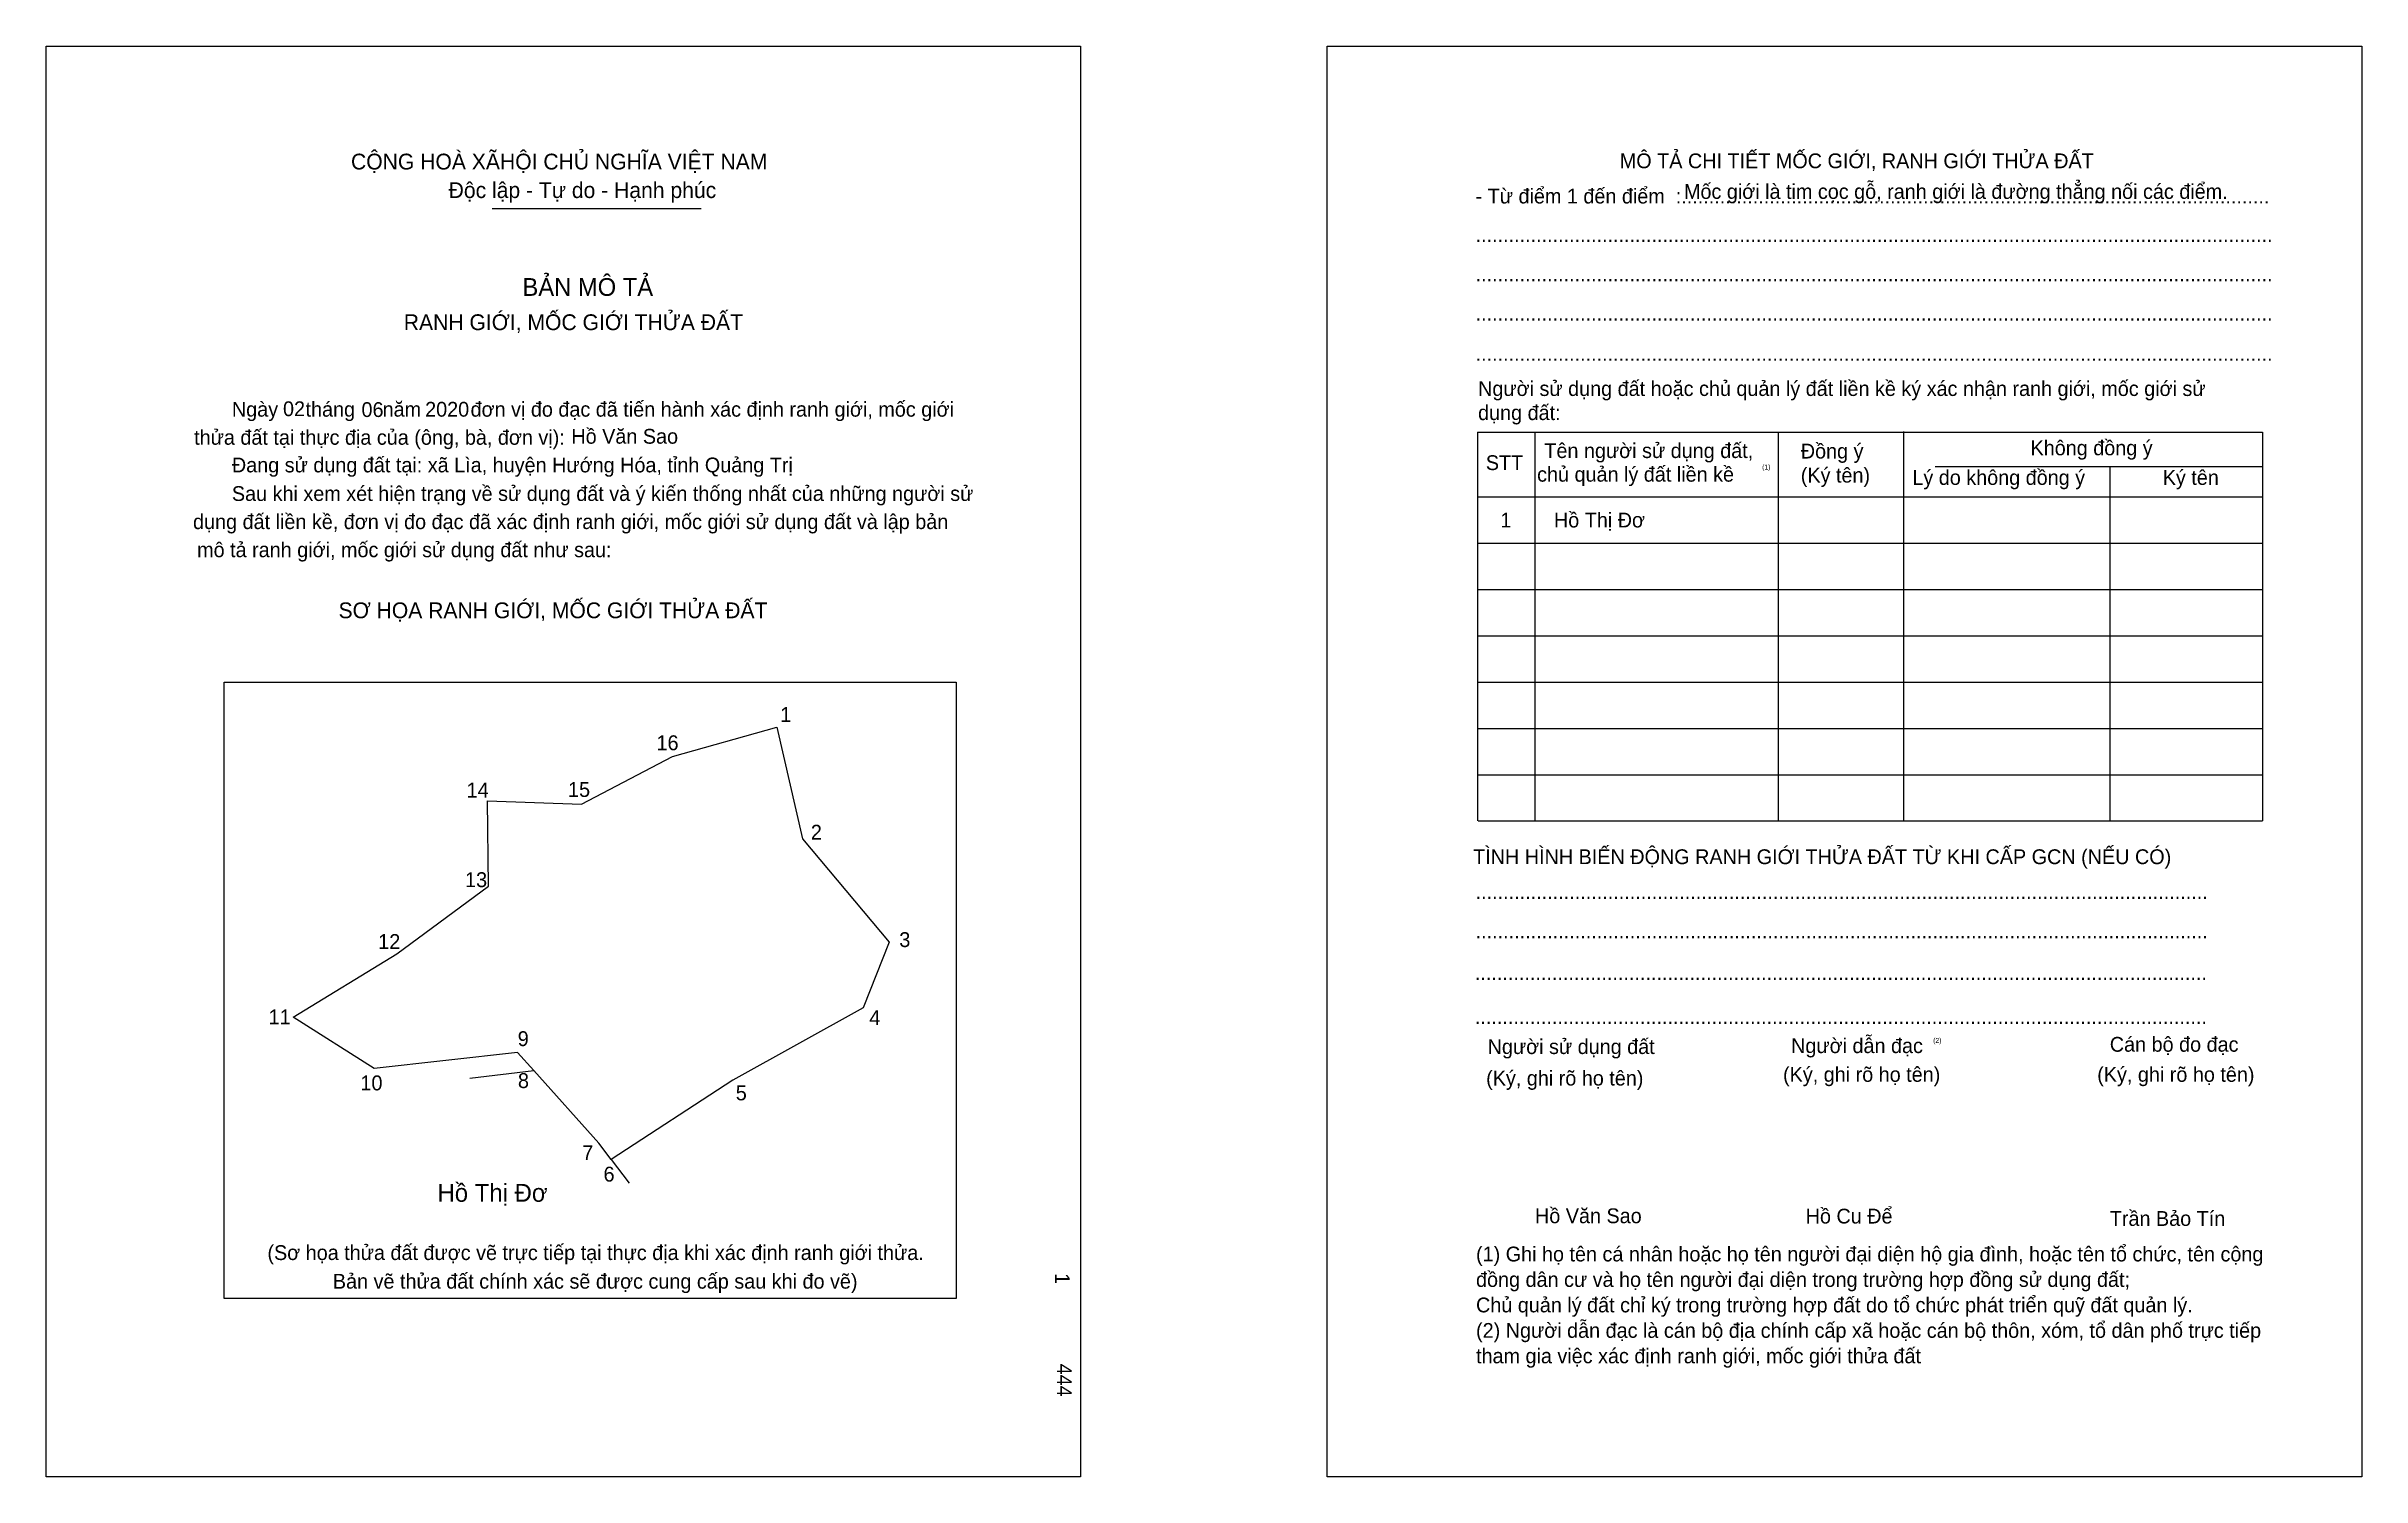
# Model space of a CAD drawing. Extents: x 546395 to 546988, y 1823712 to 1824078.
import ezdxf

# ---------------------------------------------------------------- set-up
doc = ezdxf.new("R2010")
doc.units = 0
for name, color, linetype in [('bmtKhungInTrang1', 7, 'Continuous'), ('bmtKhungInTrang2', 7, 'Continuous'), ('bmtNoiDung', 7, 'Continuous'), ('bmtTemplate', 7, 'Continuous'), ('CanhThua', 7, 'Continuous'), ('RauThua', 7, 'Continuous'), ('SoHieuDinhThua', 7, 'Continuous'), ('TenChuLanCan', 7, 'Continuous')]:
    doc.layers.add(name, color=color, linetype=linetype)

msp = doc.modelspace()

# ---------------------------------------------------------------- linework, layer by layer
at = {"layer": 'bmtKhungInTrang1'}
msp.add_lwpolyline([(546395.47, 1824078.03), (546660.24, 1824078.03), (546660.24, 1823711.81), (546395.47, 1823711.81)], close=True, dxfattribs=at)
at = {"layer": 'bmtKhungInTrang2'}
msp.add_lwpolyline([(546723.38, 1824078.03), (546988.16, 1824078.03), (546988.16, 1823711.81), (546723.38, 1823711.81)], close=True, dxfattribs=at)
at = {"layer": 'bmtTemplate'}
for p, q in [((546509.57, 1824036.52), (546563.11, 1824036.52)), ((546776.5, 1823979.25), (546776.5, 1823879.69)), ((546838.79, 1823979.25), (546838.79, 1823879.69)), ((546870.83, 1823979.37), (546870.83, 1823879.69)), ((546962.81, 1823979.25), (546962.81, 1823879.69)), ((546878.96, 1823970.48), (546962.81, 1823970.48)), ((546761.98, 1823962.66), (546962.81, 1823962.66)), ((546761.98, 1823950.8), (546962.81, 1823950.8)), ((546761.98, 1823938.95), (546962.81, 1823938.95)), ((546761.98, 1823927.1), (546962.81, 1823927.1)), ((546761.98, 1823915.25), (546962.81, 1823915.25)), ((546761.98, 1823903.39), (546962.81, 1823903.39)), ((546761.98, 1823891.54), (546962.81, 1823891.54)), ((546761.98, 1823879.69), (546962.81, 1823879.69))]:
    msp.add_line(p, q, dxfattribs=at)
for points in [[(546761.85, 1823979.25), (546962.81, 1823979.25)], [(546761.85, 1823979.25), (546761.85, 1823879.69)], [(546923.72, 1823970.36), (546923.72, 1823879.69)]]:
    msp.add_lwpolyline(points, dxfattribs=at)
msp.add_lwpolyline([(546441.02, 1823757.42), (546441.02, 1823915.24), (546628.37, 1823915.24), (546628.37, 1823757.42)], close=True, dxfattribs=at)
at = {"layer": 'CanhThua'}
for p, q in [((546555.76, 1823896.16), (546582.46, 1823903.67)), ((546582.46, 1823903.67), (546589.05, 1823875.11)), ((546532.47, 1823884.03), (546555.76, 1823896.16)), ((546508.63, 1823862.96), (546508.42, 1823884.86)), ((546508.42, 1823884.86), (546532.47, 1823884.03)), ((546589.05, 1823875.11), (546611.22, 1823848.7)), ((546485.23, 1823845.65), (546508.63, 1823862.96)), ((546611.22, 1823848.7), (546604.58, 1823831.85)), ((546458.64, 1823829.49), (546485.23, 1823845.65)), ((546479.43, 1823816.34), (546458.64, 1823829.49)), ((546604.58, 1823831.85), (546571.2, 1823813.34)), ((546516.07, 1823820.39), (546479.43, 1823816.34)), ((546520.27, 1823815.77), (546516.07, 1823820.39)), ((546536.88, 1823797.19), (546520.27, 1823815.77)), ((546571.2, 1823813.34), (546540.05, 1823793.03)), ((546540.05, 1823793.03), (546536.88, 1823797.19))]:
    msp.add_line(p, q, dxfattribs=at)
at = {"layer": 'RauThua'}
for p, q in [((546503.87, 1823813.82), (546520.27, 1823815.77)), ((546540.05, 1823793.03), (546544.68, 1823786.94))]:
    msp.add_line(p, q, dxfattribs=at)

# ---------------------------------------------------------------- texts
at = {"layer": 'bmtNoiDung'}
for s, height, p in [('02', 3.788, (546456.06, 1823983.33)), ('06', 3.788, (546476.15, 1823983.12)), ('2020', 3.788, (546492.44, 1823983.2)), ('Hồ Văn Sao', 3.788, (546529.87, 1823976.28)), ('1', 3.79, (546767.68, 1823954.84)), ('Hồ Thị Đơ ', 3.788, (546781.39, 1823954.84)), ('Hồ Văn Sao', 3.788, (546776.54, 1823776.71))]:
    msp.add_text(s, height=height, dxfattribs=at).set_placement(p)
for s, height, p in [('1', 3.79, (546653.65, 1823763.93)), ('444', 3.788, (546654.19, 1823740.75))]:
    msp.add_text(s, height=height, rotation=270, dxfattribs=at).set_placement(p)
at = {"layer": 'bmtTemplate'}
for s, height, p in [('CỘNG HOÀ XÃHỘI CHỦ NGHĨA VIỆT NAM', 4.041, (546473.46, 1824046.49)), ('MÔ TẢ CHI TIẾT MỐC GIỚI, RANH GIỚI THỬA ĐẤT', 3.787, (546798.25, 1824046.81)), ('Độc lập - Tự do - Hạnh phúc', 4.041, (546498.45, 1824039.18)), ('- Từ điểm 1 đến điểm  :...........................................................................................................', 3.78704, (546761.34, 1824037.78)), ('Mốc giới là tim cọc gỗ, ranh giới là đường thẳng nối các điểm.', 3.787, (546814.68, 1824038.96)), ('.................................................................................................................................................', 3.78704, (546761.34, 1824027.96)), ('BẢN MÔ TẢ', 4.546, (546517.36, 1824014.13)), ('.................................................................................................................................................', 3.78704, (546761.34, 1824017.89)), ('RANH GIỚI, MỐC GIỚI THỬA ĐẤT', 4.041, (546486.97, 1824005.36)), ('.................................................................................................................................................', 3.78704, (546761.34, 1824007.81)), ('.................................................................................................................................................', 3.78704, (546761.34, 1823997.5)), ('Người sử dụng đất hoặc chủ quản lý đất liền kề ký xác nhận ranh giới, mốc giới sử', 3.787, (546761.98, 1823988.5)), ('Ngày     tháng     năm         đơn vị đo đạc đã tiến hành xác định ranh giới, mốc giới ', 3.7885, (546442.97, 1823983.2)), ('dụng đất:', 3.787, (546761.98, 1823982.33)), ('thửa đất tại thực địa của (ông, bà, đơn vị):', 3.7885, (546433.31, 1823976.01)), ('Tên người sử dụng đất,', 3.787, (546778.94, 1823972.61)), ('Đồng ý', 3.787, (546844.58, 1823972.49)), ('Không đồng ý', 3.787, (546903.39, 1823973.32)), ('Đang sử dụng đất tại: xã Lìa, huyện Hướng Hóa, tỉnh Quảng Trị', 3.7885, (546442.97, 1823968.94)), ('STT', 3.787, (546763.96, 1823969.53)), ('chủ quản lý đất liền kề', 3.787, (546777.09, 1823966.56)), ('(1)', 1.263, (546834.68, 1823969.67)), ('(Ký tên)', 3.787, (546844.58, 1823966.33)), ('Sau khi xem xét hiện trạng về sử dụng đất và ý kiến thống nhất của những người sử ', 3.7885, (546442.97, 1823961.62)), ('Lý do không đồng ý', 3.787, (546873.15, 1823965.74)), ('Ký tên', 3.787, (546937.23, 1823965.74)), ('dụng đất liền kề, đơn vị đo đạc đã xác định ranh giới, mốc giới sử dụng đất và lập bản', 3.7885, (546433.03, 1823954.42)), ('mô tả ranh giới, mốc giới sử dụng đất như sau:', 3.7885, (546434.07, 1823947.23)), ('SƠ HỌA RANH GIỚI, MỐC GIỚI THỬA ĐẤT', 4.041, (546470.27, 1823931.6)), ('TÌNH HÌNH BIẾN ĐỘNG RANH GIỚI THỬA ĐẤT TỪ KHI CẤP GCN (NẾU CÓ)', 3.787, (546760.7, 1823868.64)), ('.....................................................................................................................................', 3.79272, (546761.34, 1823859.73)), ('.....................................................................................................................................', 3.79272, (546761.34, 1823849.65)), ('.....................................................................................................................................', 3.79272, (546761.14, 1823838.98)), ('.....................................................................................................................................', 3.79272, (546761.14, 1823827.72)), ('Người sử dụng đất', 3.787, (546764.42, 1823820.02)), ('Người dẫn đạc', 3.787, (546842.1, 1823820.26)), ('(2)', 1.263, (546878.47, 1823822.87)), ('Cán bộ đo đạc', 3.787, (546923.68, 1823820.61)), ('(Ký, ghi rõ họ tên)', 3.787, (546840.04, 1823812.91)), ('(Ký, ghi rõ họ tên)', 3.787, (546920.46, 1823812.91)), ('(Ký, ghi rõ họ tên)', 3.787, (546764.04, 1823811.96)), ('Hồ Cu Để', 3.787, (546845.83, 1823776.63)), ('Trần Bảo Tín', 3.787, (546923.68, 1823776.02)), ('(Sơ họa thửa đất được vẽ trực tiếp tại thực địa khi xác định ranh giới thửa.', 3.7885, (546452.07, 1823767.28)), ('(1) Ghi họ tên cá nhân hoặc họ tên người đại diện hộ gia đình, hoặc tên tổ chức, tên cộng', 3.787, (546761.45, 1823766.92)), ('Bản vẽ thửa đất chính xác sẽ được cung cấp sau khi đo vẽ)', 3.7885, (546468.82, 1823759.95)), ('đồng dân cư và họ tên người đại diện trong trường hợp đồng sử dụng đất;', 3.787, (546761.45, 1823760.4)), ('Chủ quản lý đất chỉ ký trong trường hợp đất do tổ chức phát triển quỹ đất quản lý.', 3.787, (546761.45, 1823753.88)), ('(2) Người dẫn đạc là cán bộ địa chính cấp xã hoặc cán bộ thôn, xóm, tổ dân phố trực tiếp', 3.787, (546761.45, 1823747.36)), ('tham gia việc xác định ranh giới, mốc giới thửa đất', 3.787, (546761.45, 1823740.84))]:
    msp.add_text(s, height=height, dxfattribs=at).set_placement(p)
at = {"layer": 'SoHieuDinhThua'}
for s, height, p in [('1', 3.81, (546583.34, 1823905.04)), ('16', 3.814, (546551.64, 1823897.8)), ('14', 3.814, (546503.04, 1823885.69)), ('15', 3.814, (546529, 1823885.84)), ('2', 3.81, (546591.17, 1823874.91)), ('13', 3.814, (546502.64, 1823862.75)), ('12', 3.814, (546480.41, 1823846.91)), ('3', 3.81, (546613.81, 1823847.41)), ('11', 3.814, (546452.35, 1823827.61)), ('4', 3.81, (546606.13, 1823827.43)), ('9', 3.81, (546516.13, 1823822.05)), ('10', 3.814, (546475.85, 1823810.72)), ('8', 3.81, (546516.19, 1823811.31)), ('5', 3.81, (546571.95, 1823808.17)), ('7', 3.81, (546532.66, 1823792.86)), ('6', 3.81, (546538.1, 1823787.36))]:
    msp.add_text(s, height=height, dxfattribs=at).set_placement(p)
at = {"layer": 'TenChuLanCan'}
msp.add_text('Hồ Thị Đơ', height=4.577, dxfattribs=at).set_placement((546495.61, 1823782.2))

doc.saveas('drawing.dxf')
